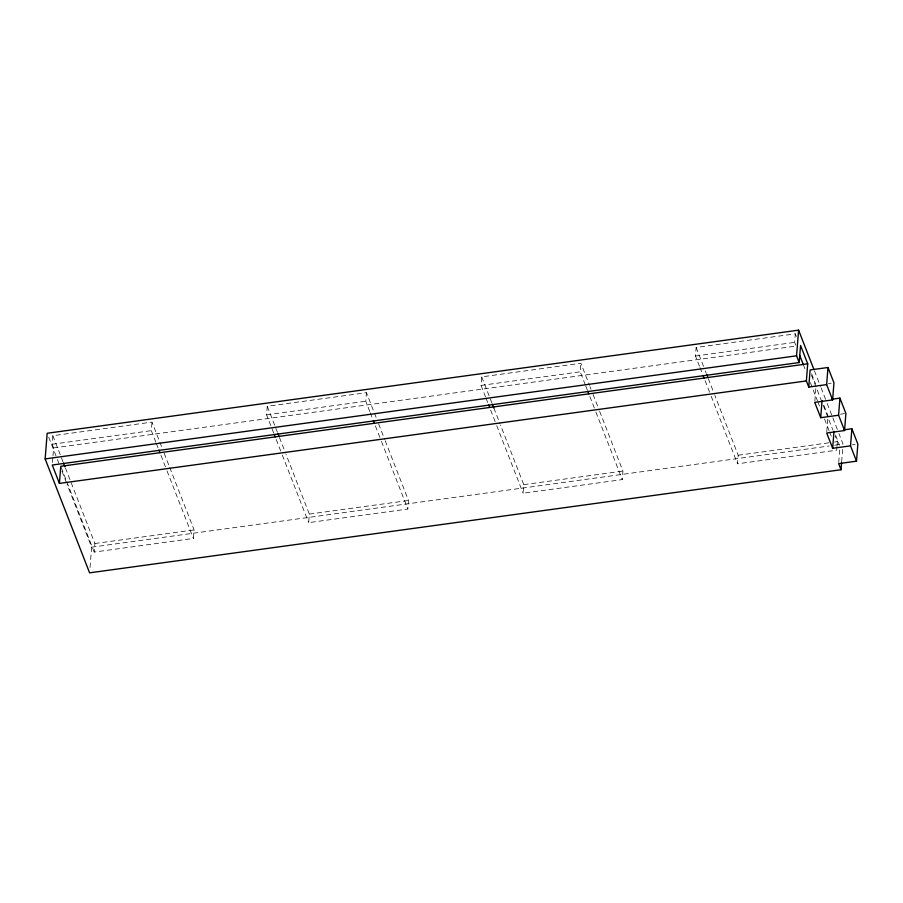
<?xml version="1.0" encoding="UTF-8"?>
<svg xmlns="http://www.w3.org/2000/svg" width="903" height="903" viewBox="0 0 903 903"><rect width="100%" height="100%" fill="white"/><g stroke="black" fill="none" stroke-linecap="round" stroke-linejoin="round"><path stroke-width="0.68" stroke-dasharray="4.51 3.39" d="M52.972 455.823L53.593 447.933L52.16 444.253L52.837 435.709L152.009 422.096L162.145 448.069M52.453 462.404L52.871 457.144M90.029 567.434L91.621 547.184L67.093 484.324M169.741 467.551L194.066 529.903L193.4 538.448L94.217 552.06L94.894 543.504L65.501 468.172M155.847 442.199L151.332 430.652L152.009 422.096M273.665 432.955L266.599 414.838L267.265 406.282L366.449 392.681L376.585 418.653M385.197 440.732L408.506 500.476L407.829 509.032L308.657 522.634L309.334 514.089L286.014 454.344M369.767 411.463L365.771 401.225L366.449 392.681M485.543 396.97L481.028 385.412L481.705 376.867L580.889 363.254L589.501 385.333M599.637 411.316L622.946 471.061L622.269 479.606L523.097 493.219L523.763 484.663L500.454 424.918M585.234 384.678L580.211 371.81L580.889 363.254M699.464 366.234L695.468 355.996L696.145 347.441L795.317 333.839L796.333 336.435M836.991 446.522L836.709 450.191L737.525 463.792L738.202 455.247L714.894 395.503M53.593 447.933L796.085 346.063L794.651 342.395L795.317 333.839M814.845 401.056L815.872 387.895M826.787 431.679L827.825 418.518M837.092 445.303L837.386 441.635L835.354 436.442M838.74 462.302L839.779 449.141M841.664 461.647L842.623 449.491M52.16 444.253L151.332 430.652M266.599 414.838L365.771 401.225M481.028 385.412L580.211 371.81M695.468 355.996L794.651 342.395M828.457 383.572L831.2 383.188M840.4 414.195L844.531 413.63M94.894 543.504L194.066 529.903M309.334 514.089L408.506 500.476M523.763 484.663L622.946 471.061M738.202 455.247L828.999 442.786M834.586 442.019L837.386 441.635M91.621 547.184L829.078 446.003M834.665 445.235L843.041 444.084L838.955 433.609M852.353 444.818L855.096 444.445M814.427 370.761L820.567 386.473M821.075 387.782L826.696 402.185M827.204 403.494L832.318 416.588M832.826 417.897L838.447 432.3M811.605 373.786L815.59 383.989M824.044 405.684L828.028 415.888M835.501 435.032L839.485 445.235M811.537 375.4L821.166 400.074M823.197 405.266L832.826 429.952M803.252 364.44L805.284 369.632M810.352 382.635L817.441 400.819M817.949 402.117L819.472 406.011M824.541 419.003L829.101 430.697M829.609 431.995L831.64 437.199M696.145 347.441L704.758 369.519M705.266 370.817L706.281 373.424M708.302 378.617L714.386 394.205M699.983 367.544L702.534 374.113M705.085 380.648L710.661 394.938M711.169 396.236L737.525 463.792M590.009 386.631L591.014 389.238M593.045 394.43L599.129 410.018M585.742 385.987L587.785 391.236M589.828 396.462L595.404 410.752M595.912 412.05L622.269 479.606M481.705 376.867L491.842 402.84M493.873 408.032L499.946 423.62M486.051 398.279L488.105 403.528M490.645 410.064L496.221 424.354M496.729 425.652L523.097 493.219M378.605 423.846L384.689 439.434M370.275 412.784L372.837 419.342M375.388 425.877L380.964 440.167M381.472 441.465L407.829 509.032M267.265 406.282L277.402 432.255M279.433 437.458L285.517 453.046M276.216 439.49L281.792 453.78M282.3 455.078L308.657 522.634M164.165 453.272L169.233 466.253M156.354 443.508L158.397 448.768M160.948 455.304L166.524 469.594M167.032 470.892L193.4 538.448M52.837 435.709L62.962 461.681M61.269 467.607L66.337 480.599M66.845 481.897L94.217 552.06M48.706 437.187L56.878 458.137M57.386 459.446L58.921 463.374M61.991 471.231L66.585 483.015"/><path stroke-width="1.35" d="M841.551 462.991L841.02 469.741L89.6 572.841L45.15 458.916L47.17 433.259L798.591 330.159L813.919 369.451M806.368 380.931L59.417 483.41L60.761 466.309L807.722 363.83L806.368 380.931L808.761 387.06L826.629 384.61L832.611 399.916L814.732 402.366L820.714 417.683L838.582 415.233L844.553 430.539L826.685 433L832.656 448.306L850.524 445.856L856.507 461.173L838.639 463.623L841.02 469.741M59.417 483.41L52.25 465.034L799.2 362.554L796.57 355.816L798.591 330.159M799.2 362.554L800.555 345.454L807.722 363.83M808.761 387.06L810.104 369.948L827.983 367.498L833.954 382.816L832.611 399.916M820.714 417.683L822.057 400.582M826.629 384.61L827.983 367.498M832.656 448.306L834.011 431.205M838.582 415.233L839.925 398.121L831.674 399.261M844.553 430.539L845.897 413.439L839.925 398.121M850.524 445.856L851.879 428.756L843.628 429.884M856.507 461.173L857.85 444.062L851.879 428.756M45.15 458.916L796.57 355.816M799.663 355.251L803.252 364.44M706.789 374.722L707.794 377.319M703.053 375.422L704.069 378.052M587.785 391.236L588.812 393.855M492.349 404.138L493.873 408.032M488.613 404.837L489.64 407.467M373.357 420.651L374.373 423.281M277.91 433.564L278.925 436.16M274.173 434.264L275.201 436.883M158.917 450.078L159.944 452.696M63.47 462.979L64.993 466.874"/></g></svg>
